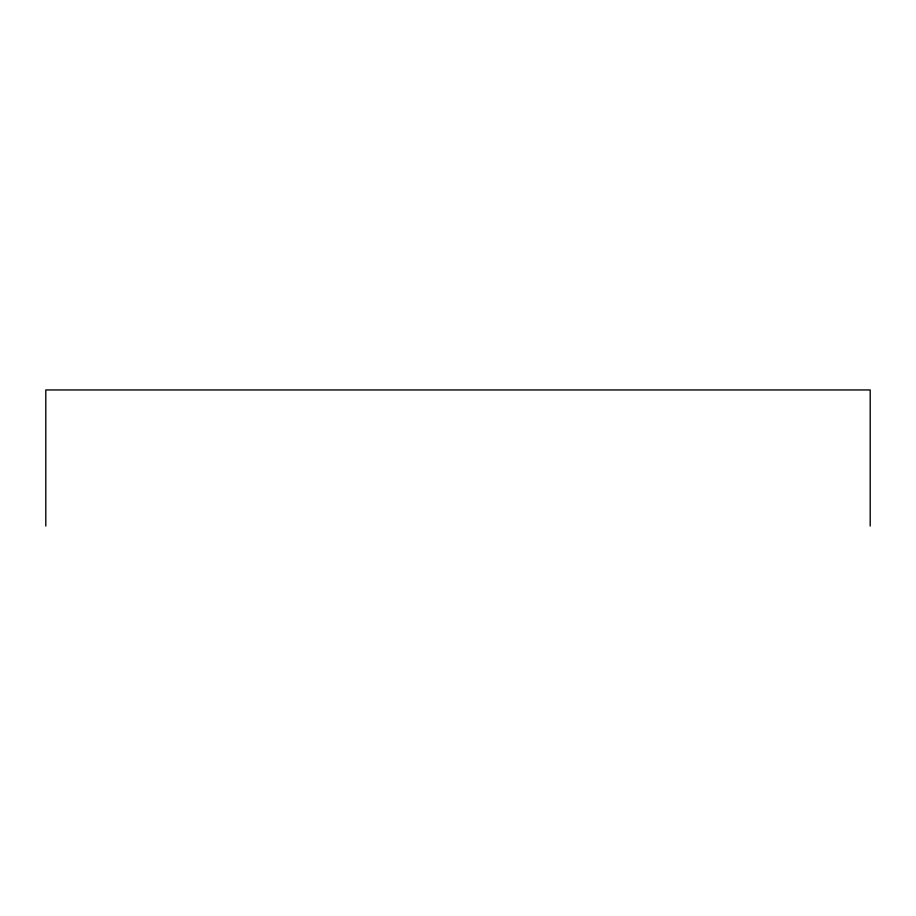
<?xml version="1.0" encoding="UTF-8"?>
<svg xmlns="http://www.w3.org/2000/svg" width="916" height="916" viewBox="0 0 916 916"><rect width="100%" height="100%" fill="white"/><g stroke="black" fill="none" stroke-linecap="round" stroke-linejoin="round"><path stroke-width="1.37" d="M870.2 526.047L870.2 389.953L45.8 389.953L45.8 526.047"/></g></svg>
